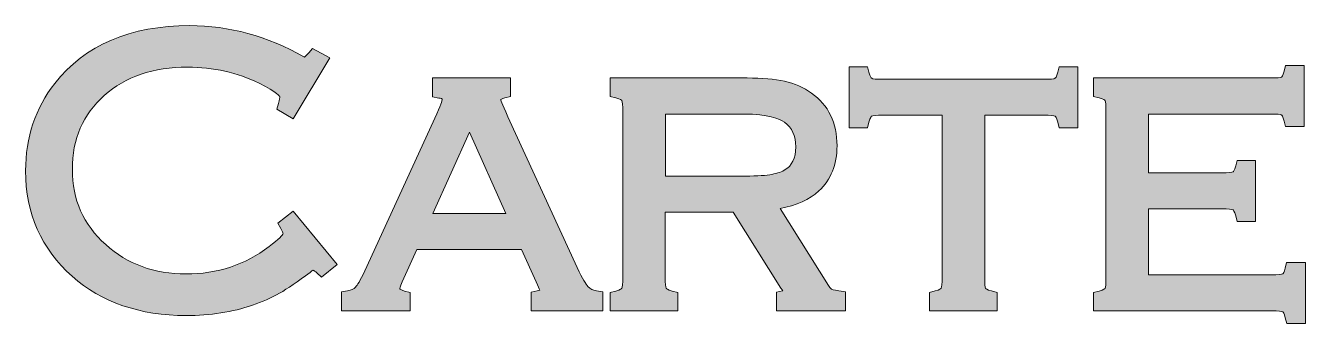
# Model space of a CAD drawing. Header units: inches. Extents: x 1117 to 1992, y -2324 to -585.
# Drawn here: x 1310.96 to 1354.02, y -1013.4 to -1003.39 of the extents above; entities that cross this region are included whole.
import ezdxf

# ---------------------------------------------------------------- set-up
doc = ezdxf.new("R2010")
doc.units = ezdxf.units.IN
doc.header["$MEASUREMENT"] = 0
doc.layers.add('Layer 1', color=7, linetype='Continuous')

# ---------------------------------------------------------------- blocks, each defined once
blk = doc.blocks.new('block 189')
at = {"layer": 'Layer 1', "true_color": 0x010101}
h = blk.add_hatch(color=18, dxfattribs=at)
h.dxf.hatch_style = 2
edge = h.paths.add_edge_path()
edge.add_spline(control_points=[(1319.447, -1010.029), (1319.447, -1010.029), (1319.545, -1010.213), (1319.545, -1010.213), (1319.594, -1010.305), (1319.614, -1010.358), (1319.622, -1010.383), (1319.596, -1010.427), (1319.497, -1010.554), (1319.15, -1010.819), (1318.349, -1011.43), (1317.408, -1011.739), (1316.357, -1011.739), (1315.287, -1011.739), (1314.377, -1011.407), (1313.651, -1010.75), (1312.897, -1010.074), (1312.53, -1009.248), (1312.53, -1008.224), (1312.53, -1007.195), (1312.881, -1006.381), (1313.604, -1005.736), (1314.313, -1005.106), (1315.256, -1004.786), (1316.409, -1004.786), (1317.273, -1004.786), (1318.081, -1004.967), (1318.813, -1005.324), (1319.451, -1005.632), (1319.506, -1005.783), (1319.509, -1005.773), (1319.509, -1005.8), (1319.503, -1005.868), (1319.461, -1006.009), (1319.461, -1006.009), (1319.405, -1006.196), (1319.405, -1006.196), (1319.405, -1006.196), (1319.964, -1006.527), (1319.964, -1006.527), (1319.964, -1006.527), (1321.192, -1004.476), (1321.192, -1004.476), (1321.192, -1004.476), (1320.615, -1004.155), (1320.615, -1004.155), (1320.615, -1004.155), (1320.482, -1004.304), (1320.482, -1004.304), (1320.416, -1004.378), (1320.371, -1004.422), (1320.341, -1004.448), (1320.335, -1004.444), (1320.328, -1004.44), (1320.321, -1004.437), (1319.093, -1003.742), (1317.802, -1003.39), (1316.487, -1003.39), (1314.483, -1003.39), (1312.953, -1004.043), (1311.939, -1005.33), (1311.286, -1006.157), (1310.956, -1007.146), (1310.956, -1008.273), (1310.956, -1009.702), (1311.484, -1010.894), (1312.525, -1011.816), (1313.51, -1012.692), (1314.801, -1013.135), (1316.362, -1013.135), (1317.167, -1013.135), (1317.916, -1013.018), (1318.588, -1012.788), (1318.916, -1012.679), (1319.224, -1012.543), (1319.501, -1012.384), (1319.772, -1012.23), (1320.116, -1011.995), (1320.528, -1011.686), (1320.579, -1011.646), (1320.614, -1011.623), (1320.635, -1011.611), (1320.658, -1011.622), (1320.698, -1011.648), (1320.757, -1011.702), (1320.757, -1011.702), (1320.915, -1011.842), (1320.915, -1011.842), (1320.915, -1011.842), (1321.441, -1011.42), (1321.441, -1011.42), (1321.441, -1011.42), (1319.96, -1009.622), (1319.96, -1009.622), (1319.96, -1009.622), (1319.447, -1010.029), (1319.447, -1010.029)], knot_values=[0, 0, 0, 0, 1, 1, 1, 2, 2, 2, 3, 3, 3, 4, 4, 4, 5, 5, 5, 6, 6, 6, 7, 7, 7, 8, 8, 8, 9, 9, 9, 10, 10, 10, 11, 11, 11, 12, 12, 12, 13, 13, 13, 14, 14, 14, 15, 15, 15, 16, 16, 16, 17, 17, 17, 18, 18, 18, 19, 19, 19, 20, 20, 20, 21, 21, 21, 22, 22, 22, 23, 23, 23, 24, 24, 24, 25, 25, 25, 26, 26, 26, 27, 27, 27, 28, 28, 28, 29, 29, 29, 30, 30, 30, 31, 31, 31, 32, 32, 32, 32], degree=3, periodic=1)
h = blk.add_hatch(color=18, dxfattribs=at)
h.dxf.hatch_style = 2
edge = h.paths.add_edge_path()
edge.add_spline(control_points=[(1345.686, -1004.957), (1345.644, -1005.12), (1345.601, -1005.155), (1345.6, -1005.156), (1345.599, -1005.156), (1345.549, -1005.19), (1345.366, -1005.19), (1345.366, -1005.19), (1339.653, -1005.19), (1339.653, -1005.19), (1339.469, -1005.19), (1339.419, -1005.156), (1339.418, -1005.155), (1339.418, -1005.155), (1339.375, -1005.12), (1339.332, -1004.957), (1339.332, -1004.957), (1339.283, -1004.771), (1339.283, -1004.771), (1339.283, -1004.771), (1338.664, -1004.771), (1338.664, -1004.771), (1338.664, -1004.771), (1338.664, -1006.822), (1338.664, -1006.822), (1338.664, -1006.822), (1339.284, -1006.822), (1339.284, -1006.822), (1339.284, -1006.822), (1339.332, -1006.634), (1339.332, -1006.634), (1339.374, -1006.472), (1339.417, -1006.436), (1339.417, -1006.436), (1339.417, -1006.436), (1339.468, -1006.402), (1339.653, -1006.402), (1339.653, -1006.402), (1341.792, -1006.402), (1341.792, -1006.402), (1341.792, -1006.402), (1341.792, -1011.989), (1341.792, -1011.989), (1341.792, -1012.173), (1341.756, -1012.223), (1341.756, -1012.223), (1341.755, -1012.223), (1341.721, -1012.268), (1341.559, -1012.31), (1341.559, -1012.31), (1341.373, -1012.36), (1341.373, -1012.36), (1341.373, -1012.36), (1341.373, -1012.979), (1341.373, -1012.979), (1341.373, -1012.979), (1343.646, -1012.979), (1343.646, -1012.979), (1343.646, -1012.979), (1343.646, -1012.359), (1343.646, -1012.359), (1343.646, -1012.359), (1343.458, -1012.31), (1343.458, -1012.31), (1343.298, -1012.269), (1343.262, -1012.227), (1343.262, -1012.227), (1343.262, -1012.227), (1343.226, -1012.175), (1343.226, -1011.989), (1343.226, -1011.989), (1343.226, -1006.402), (1343.226, -1006.402), (1343.226, -1006.402), (1345.365, -1006.402), (1345.365, -1006.402), (1345.549, -1006.402), (1345.6, -1006.438), (1345.6, -1006.438), (1345.601, -1006.438), (1345.644, -1006.473), (1345.685, -1006.635), (1345.685, -1006.635), (1345.735, -1006.822), (1345.735, -1006.822), (1345.735, -1006.822), (1346.355, -1006.822), (1346.355, -1006.822), (1346.355, -1006.822), (1346.355, -1004.771), (1346.355, -1004.771), (1346.355, -1004.771), (1345.735, -1004.771), (1345.735, -1004.771), (1345.735, -1004.771), (1345.686, -1004.957), (1345.686, -1004.957)], knot_values=[0, 0, 0, 0, 1, 1, 1, 2, 2, 2, 3, 3, 3, 4, 4, 4, 5, 5, 5, 6, 6, 6, 7, 7, 7, 8, 8, 8, 9, 9, 9, 10, 10, 10, 11, 11, 11, 12, 12, 12, 13, 13, 13, 14, 14, 14, 15, 15, 15, 16, 16, 16, 17, 17, 17, 18, 18, 18, 19, 19, 19, 20, 20, 20, 21, 21, 21, 22, 22, 22, 23, 23, 23, 24, 24, 24, 25, 25, 25, 26, 26, 26, 27, 27, 27, 28, 28, 28, 29, 29, 29, 30, 30, 30, 31, 31, 31, 32, 32, 32, 32], degree=3, periodic=1)
h = blk.add_hatch(color=18, dxfattribs=at)
h.dxf.hatch_style = 2
edge = h.paths.add_edge_path()
edge.add_spline(control_points=[(1353.341, -1011.54), (1353.304, -1011.696), (1353.263, -1011.73), (1353.263, -1011.731), (1353.263, -1011.731), (1353.212, -1011.767), (1353.021, -1011.767), (1353.021, -1011.767), (1348.742, -1011.767), (1348.742, -1011.767), (1348.742, -1011.767), (1348.742, -1009.551), (1348.742, -1009.551), (1348.742, -1009.551), (1351.352, -1009.551), (1351.352, -1009.551), (1351.536, -1009.551), (1351.587, -1009.586), (1351.587, -1009.587), (1351.588, -1009.587), (1351.631, -1009.621), (1351.673, -1009.783), (1351.673, -1009.783), (1351.722, -1009.97), (1351.722, -1009.97), (1351.722, -1009.97), (1352.342, -1009.97), (1352.342, -1009.97), (1352.342, -1009.97), (1352.342, -1007.919), (1352.342, -1007.919), (1352.342, -1007.919), (1351.722, -1007.919), (1351.722, -1007.919), (1351.722, -1007.919), (1351.673, -1008.105), (1351.673, -1008.105), (1351.63, -1008.269), (1351.587, -1008.303), (1351.586, -1008.304), (1351.586, -1008.304), (1351.535, -1008.337), (1351.352, -1008.337), (1351.352, -1008.337), (1348.742, -1008.337), (1348.742, -1008.337), (1348.742, -1008.337), (1348.742, -1006.364), (1348.742, -1006.364), (1348.742, -1006.364), (1352.982, -1006.364), (1352.982, -1006.364), (1353.167, -1006.364), (1353.218, -1006.397), (1353.218, -1006.397), (1353.218, -1006.397), (1353.261, -1006.434), (1353.303, -1006.596), (1353.303, -1006.596), (1353.352, -1006.782), (1353.352, -1006.782), (1353.352, -1006.782), (1353.972, -1006.782), (1353.972, -1006.782), (1353.972, -1006.782), (1353.972, -1004.732), (1353.972, -1004.732), (1353.972, -1004.732), (1353.352, -1004.732), (1353.352, -1004.732), (1353.352, -1004.732), (1353.303, -1004.918), (1353.303, -1004.918), (1353.26, -1005.081), (1353.217, -1005.116), (1353.217, -1005.117), (1353.216, -1005.117), (1353.166, -1005.15), (1352.982, -1005.15), (1352.982, -1005.15), (1346.889, -1005.15), (1346.889, -1005.15), (1346.889, -1005.15), (1346.889, -1005.77), (1346.889, -1005.77), (1346.889, -1005.77), (1347.075, -1005.819), (1347.075, -1005.819), (1347.238, -1005.862), (1347.273, -1005.906), (1347.273, -1005.906), (1347.274, -1005.906), (1347.308, -1005.956), (1347.308, -1006.14), (1347.308, -1006.14), (1347.308, -1011.99), (1347.308, -1011.99), (1347.308, -1012.176), (1347.273, -1012.228), (1347.273, -1012.228), (1347.272, -1012.228), (1347.237, -1012.27), (1347.077, -1012.311), (1347.077, -1012.311), (1346.889, -1012.36), (1346.889, -1012.36), (1346.889, -1012.36), (1346.889, -1012.98), (1346.889, -1012.98), (1346.889, -1012.98), (1353.028, -1012.98), (1353.028, -1012.98), (1353.212, -1012.98), (1353.262, -1013.013), (1353.262, -1013.013), (1353.262, -1013.014), (1353.303, -1013.049), (1353.341, -1013.207), (1353.341, -1013.207), (1353.387, -1013.399), (1353.387, -1013.399), (1353.387, -1013.399), (1354.017, -1013.399), (1354.017, -1013.399), (1354.017, -1013.399), (1354.017, -1011.348), (1354.017, -1011.348), (1354.017, -1011.348), (1353.386, -1011.348), (1353.386, -1011.348), (1353.386, -1011.348), (1353.341, -1011.54), (1353.341, -1011.54)], knot_values=[0, 0, 0, 0, 1, 1, 1, 2, 2, 2, 3, 3, 3, 4, 4, 4, 5, 5, 5, 6, 6, 6, 7, 7, 7, 8, 8, 8, 9, 9, 9, 10, 10, 10, 11, 11, 11, 12, 12, 12, 13, 13, 13, 14, 14, 14, 15, 15, 15, 16, 16, 16, 17, 17, 17, 18, 18, 18, 19, 19, 19, 20, 20, 20, 21, 21, 21, 22, 22, 22, 23, 23, 23, 24, 24, 24, 25, 25, 25, 26, 26, 26, 27, 27, 27, 28, 28, 28, 29, 29, 29, 30, 30, 30, 31, 31, 31, 32, 32, 32, 33, 33, 33, 34, 34, 34, 35, 35, 35, 36, 36, 36, 37, 37, 37, 38, 38, 38, 39, 39, 39, 40, 40, 40, 41, 41, 41, 42, 42, 42, 43, 43, 43, 44, 44, 44, 44], degree=3, periodic=1)
h = blk.add_hatch(color=18, dxfattribs=at)
h.dxf.hatch_style = 2
edge = h.paths.add_edge_path()
edge.add_spline(control_points=[(1329.879, -1012.157), (1329.813, -1012.083), (1329.696, -1011.913), (1329.514, -1011.526), (1329.514, -1011.526), (1327.185, -1006.455), (1327.185, -1006.455), (1326.968, -1005.979), (1326.942, -1005.863), (1326.939, -1005.874), (1326.939, -1005.874), (1326.966, -1005.845), (1327.077, -1005.821), (1327.077, -1005.821), (1327.274, -1005.777), (1327.274, -1005.777), (1327.274, -1005.777), (1327.274, -1005.149), (1327.274, -1005.149), (1327.274, -1005.149), (1324.647, -1005.149), (1324.647, -1005.149), (1324.647, -1005.149), (1324.647, -1005.789), (1324.647, -1005.789), (1324.647, -1005.789), (1324.857, -1005.823), (1324.857, -1005.823), (1324.938, -1005.836), (1324.973, -1005.856), (1324.974, -1005.858), (1324.974, -1005.868), (1324.969, -1005.977), (1324.795, -1006.355), (1324.795, -1006.355), (1322.366, -1011.631), (1322.366, -1011.631), (1322.211, -1011.974), (1322.114, -1012.117), (1322.059, -1012.177), (1321.999, -1012.243), (1321.911, -1012.285), (1321.791, -1012.305), (1321.791, -1012.305), (1321.584, -1012.342), (1321.584, -1012.342), (1321.584, -1012.342), (1321.584, -1012.979), (1321.584, -1012.979), (1321.584, -1012.979), (1323.891, -1012.979), (1323.891, -1012.979), (1323.891, -1012.979), (1323.891, -1012.361), (1323.891, -1012.361), (1323.891, -1012.361), (1323.705, -1012.311), (1323.705, -1012.311), (1323.576, -1012.276), (1323.549, -1012.238), (1323.55, -1012.238), (1323.55, -1012.236), (1323.552, -1012.177), (1323.632, -1012), (1323.632, -1012), (1324.118, -1010.918), (1324.118, -1010.918), (1324.118, -1010.918), (1327.642, -1010.918), (1327.642, -1010.918), (1327.642, -1010.918), (1328.138, -1011.999), (1328.138, -1011.999), (1328.204, -1012.146), (1328.238, -1012.234), (1328.256, -1012.282), (1328.235, -1012.29), (1328.205, -1012.299), (1328.165, -1012.307), (1328.165, -1012.307), (1327.968, -1012.35), (1327.968, -1012.35), (1327.968, -1012.35), (1327.968, -1012.979), (1327.968, -1012.979), (1327.968, -1012.979), (1330.375, -1012.979), (1330.375, -1012.979), (1330.375, -1012.979), (1330.375, -1012.336), (1330.375, -1012.336), (1330.375, -1012.336), (1330.162, -1012.305), (1330.162, -1012.305), (1330.046, -1012.288), (1329.953, -1012.239), (1329.879, -1012.157)], knot_values=[0, 0, 0, 0, 1, 1, 1, 2, 2, 2, 3, 3, 3, 4, 4, 4, 5, 5, 5, 6, 6, 6, 7, 7, 7, 8, 8, 8, 9, 9, 9, 10, 10, 10, 11, 11, 11, 12, 12, 12, 13, 13, 13, 14, 14, 14, 15, 15, 15, 16, 16, 16, 17, 17, 17, 18, 18, 18, 19, 19, 19, 20, 20, 20, 21, 21, 21, 22, 22, 22, 23, 23, 23, 24, 24, 24, 25, 25, 25, 26, 26, 26, 27, 27, 27, 28, 28, 28, 29, 29, 29, 30, 30, 30, 31, 31, 31, 32, 32, 32, 32], degree=3, periodic=1)
h.paths.add_polyline_path([(1325.894, -1006.972), (1327.11, -1009.704), (1324.663, -1009.704)])
h = blk.add_hatch(color=18, dxfattribs=at)
h.dxf.hatch_style = 2
edge = h.paths.add_edge_path()
edge.add_spline(control_points=[(1338.077, -1012.25), (1338.069, -1012.246), (1338.032, -1012.222), (1337.973, -1012.131), (1337.973, -1012.131), (1336.34, -1009.54), (1336.34, -1009.54), (1336.89, -1009.438), (1337.33, -1009.239), (1337.65, -1008.944), (1338.054, -1008.571), (1338.259, -1008.062), (1338.259, -1007.429), (1338.259, -1006.657), (1337.969, -1006.06), (1337.396, -1005.656), (1337.139, -1005.471), (1336.834, -1005.338), (1336.491, -1005.261), (1336.161, -1005.188), (1335.738, -1005.15), (1335.229, -1005.15), (1335.229, -1005.15), (1330.627, -1005.15), (1330.627, -1005.15), (1330.627, -1005.15), (1330.627, -1005.77), (1330.627, -1005.77), (1330.627, -1005.77), (1330.814, -1005.819), (1330.814, -1005.819), (1330.977, -1005.862), (1331.012, -1005.906), (1331.012, -1005.906), (1331.012, -1005.906), (1331.046, -1005.956), (1331.046, -1006.14), (1331.046, -1006.14), (1331.046, -1011.99), (1331.046, -1011.99), (1331.046, -1012.176), (1331.011, -1012.228), (1331.011, -1012.228), (1331.011, -1012.228), (1330.976, -1012.27), (1330.815, -1012.311), (1330.815, -1012.311), (1330.627, -1012.36), (1330.627, -1012.36), (1330.627, -1012.36), (1330.627, -1012.98), (1330.627, -1012.98), (1330.627, -1012.98), (1332.901, -1012.98), (1332.901, -1012.98), (1332.901, -1012.98), (1332.901, -1012.361), (1332.901, -1012.361), (1332.901, -1012.361), (1332.714, -1012.311), (1332.714, -1012.311), (1332.552, -1012.269), (1332.518, -1012.225), (1332.518, -1012.224), (1332.516, -1012.224), (1332.481, -1012.174), (1332.481, -1011.99), (1332.481, -1011.99), (1332.481, -1009.662), (1332.481, -1009.662), (1332.481, -1009.662), (1334.758, -1009.662), (1334.758, -1009.662), (1334.758, -1009.662), (1336.371, -1012.21), (1336.371, -1012.21), (1336.395, -1012.249), (1336.415, -1012.281), (1336.431, -1012.307), (1336.429, -1012.307), (1336.428, -1012.308), (1336.426, -1012.308), (1336.426, -1012.308), (1336.227, -1012.349), (1336.227, -1012.349), (1336.227, -1012.349), (1336.227, -1012.98), (1336.227, -1012.98), (1336.227, -1012.98), (1338.541, -1012.98), (1338.541, -1012.98), (1338.541, -1012.98), (1338.541, -1012.333), (1338.541, -1012.333), (1338.541, -1012.333), (1338.323, -1012.305), (1338.323, -1012.305), (1338.135, -1012.28), (1338.082, -1012.253), (1338.077, -1012.25)], knot_values=[0, 0, 0, 0, 1, 1, 1, 2, 2, 2, 3, 3, 3, 4, 4, 4, 5, 5, 5, 6, 6, 6, 7, 7, 7, 8, 8, 8, 9, 9, 9, 10, 10, 10, 11, 11, 11, 12, 12, 12, 13, 13, 13, 14, 14, 14, 15, 15, 15, 16, 16, 16, 17, 17, 17, 18, 18, 18, 19, 19, 19, 20, 20, 20, 21, 21, 21, 22, 22, 22, 23, 23, 23, 24, 24, 24, 25, 25, 25, 26, 26, 26, 27, 27, 27, 28, 28, 28, 29, 29, 29, 30, 30, 30, 31, 31, 31, 32, 32, 32, 33, 33, 33, 33], degree=3, periodic=1)
edge = h.paths.add_edge_path()
edge.add_spline(control_points=[(1332.482, -1006.364), (1332.482, -1006.364), (1335.124, -1006.364), (1335.124, -1006.364), (1335.939, -1006.364), (1336.316, -1006.513), (1336.49, -1006.638), (1336.746, -1006.821), (1336.87, -1007.092), (1336.87, -1007.468), (1336.87, -1007.854), (1336.746, -1008.103), (1336.481, -1008.251), (1336.352, -1008.323), (1336.188, -1008.374), (1335.994, -1008.402), (1335.782, -1008.433), (1335.454, -1008.449), (1335.019, -1008.449), (1335.019, -1008.449), (1332.482, -1008.449), (1332.482, -1008.449), (1332.482, -1008.449), (1332.482, -1006.364), (1332.482, -1006.364), (1332.482, -1006.364), (1332.482, -1006.364), (1332.482, -1006.364)], knot_values=[0, 0, 0, 0, 1, 1, 1, 2, 2, 2, 3, 3, 3, 4, 4, 4, 5, 5, 5, 6, 6, 6, 7, 7, 7, 8, 8, 8, 9, 9, 9, 9], degree=3, periodic=1)
at = {"layer": 'Layer 1', "lineweight": 0}
blk.add_lwpolyline([(1325.894, -1006.972), (1327.11, -1009.704), (1324.663, -1009.704), (1325.894, -1006.972)], dxfattribs=at)
for points, knots in [([(1319.447, -1010.029), (1319.447, -1010.029), (1319.545, -1010.213), (1319.545, -1010.213), (1319.594, -1010.305), (1319.614, -1010.358), (1319.622, -1010.383), (1319.596, -1010.427), (1319.497, -1010.554), (1319.15, -1010.819), (1318.349, -1011.43), (1317.408, -1011.739), (1316.357, -1011.739), (1315.287, -1011.739), (1314.377, -1011.407), (1313.651, -1010.75), (1312.897, -1010.074), (1312.53, -1009.248), (1312.53, -1008.224), (1312.53, -1007.195), (1312.881, -1006.381), (1313.604, -1005.736), (1314.313, -1005.106), (1315.256, -1004.786), (1316.409, -1004.786), (1317.273, -1004.786), (1318.081, -1004.967), (1318.813, -1005.324), (1319.451, -1005.632), (1319.506, -1005.783), (1319.509, -1005.773), (1319.509, -1005.8), (1319.503, -1005.868), (1319.461, -1006.009), (1319.461, -1006.009), (1319.405, -1006.196), (1319.405, -1006.196), (1319.405, -1006.196), (1319.964, -1006.527), (1319.964, -1006.527), (1319.964, -1006.527), (1321.192, -1004.476), (1321.192, -1004.476), (1321.192, -1004.476), (1320.615, -1004.155), (1320.615, -1004.155), (1320.615, -1004.155), (1320.482, -1004.304), (1320.482, -1004.304), (1320.416, -1004.378), (1320.371, -1004.422), (1320.341, -1004.448), (1320.335, -1004.444), (1320.328, -1004.44), (1320.321, -1004.437), (1319.093, -1003.742), (1317.802, -1003.39), (1316.487, -1003.39), (1314.483, -1003.39), (1312.953, -1004.043), (1311.939, -1005.33), (1311.286, -1006.157), (1310.956, -1007.146), (1310.956, -1008.273), (1310.956, -1009.702), (1311.484, -1010.894), (1312.525, -1011.816), (1313.51, -1012.692), (1314.801, -1013.135), (1316.362, -1013.135), (1317.167, -1013.135), (1317.916, -1013.018), (1318.588, -1012.788), (1318.916, -1012.679), (1319.224, -1012.543), (1319.501, -1012.384), (1319.772, -1012.23), (1320.116, -1011.995), (1320.528, -1011.686), (1320.579, -1011.646), (1320.614, -1011.623), (1320.635, -1011.611), (1320.658, -1011.622), (1320.698, -1011.648), (1320.757, -1011.702), (1320.757, -1011.702), (1320.915, -1011.842), (1320.915, -1011.842), (1320.915, -1011.842), (1321.441, -1011.42), (1321.441, -1011.42), (1321.441, -1011.42), (1319.96, -1009.622), (1319.96, -1009.622), (1319.96, -1009.622), (1319.447, -1010.029), (1319.447, -1010.029)], [0, 0, 0, 0, 1, 1, 1, 2, 2, 2, 3, 3, 3, 4, 4, 4, 5, 5, 5, 6, 6, 6, 7, 7, 7, 8, 8, 8, 9, 9, 9, 10, 10, 10, 11, 11, 11, 12, 12, 12, 13, 13, 13, 14, 14, 14, 15, 15, 15, 16, 16, 16, 17, 17, 17, 18, 18, 18, 19, 19, 19, 20, 20, 20, 21, 21, 21, 22, 22, 22, 23, 23, 23, 24, 24, 24, 25, 25, 25, 26, 26, 26, 27, 27, 27, 28, 28, 28, 29, 29, 29, 30, 30, 30, 31, 31, 31, 32, 32, 32, 32]), ([(1345.686, -1004.957), (1345.644, -1005.12), (1345.601, -1005.155), (1345.6, -1005.156), (1345.599, -1005.156), (1345.549, -1005.19), (1345.366, -1005.19), (1345.366, -1005.19), (1339.653, -1005.19), (1339.653, -1005.19), (1339.469, -1005.19), (1339.419, -1005.156), (1339.418, -1005.155), (1339.418, -1005.155), (1339.375, -1005.12), (1339.332, -1004.957), (1339.332, -1004.957), (1339.283, -1004.771), (1339.283, -1004.771), (1339.283, -1004.771), (1338.664, -1004.771), (1338.664, -1004.771), (1338.664, -1004.771), (1338.664, -1006.822), (1338.664, -1006.822), (1338.664, -1006.822), (1339.284, -1006.822), (1339.284, -1006.822), (1339.284, -1006.822), (1339.332, -1006.634), (1339.332, -1006.634), (1339.374, -1006.472), (1339.417, -1006.436), (1339.417, -1006.436), (1339.417, -1006.436), (1339.468, -1006.402), (1339.653, -1006.402), (1339.653, -1006.402), (1341.792, -1006.402), (1341.792, -1006.402), (1341.792, -1006.402), (1341.792, -1011.989), (1341.792, -1011.989), (1341.792, -1012.173), (1341.756, -1012.223), (1341.756, -1012.223), (1341.755, -1012.223), (1341.721, -1012.268), (1341.559, -1012.31), (1341.559, -1012.31), (1341.373, -1012.36), (1341.373, -1012.36), (1341.373, -1012.36), (1341.373, -1012.979), (1341.373, -1012.979), (1341.373, -1012.979), (1343.646, -1012.979), (1343.646, -1012.979), (1343.646, -1012.979), (1343.646, -1012.359), (1343.646, -1012.359), (1343.646, -1012.359), (1343.458, -1012.31), (1343.458, -1012.31), (1343.298, -1012.269), (1343.262, -1012.227), (1343.262, -1012.227), (1343.262, -1012.227), (1343.226, -1012.175), (1343.226, -1011.989), (1343.226, -1011.989), (1343.226, -1006.402), (1343.226, -1006.402), (1343.226, -1006.402), (1345.365, -1006.402), (1345.365, -1006.402), (1345.549, -1006.402), (1345.6, -1006.438), (1345.6, -1006.438), (1345.601, -1006.438), (1345.644, -1006.473), (1345.685, -1006.635), (1345.685, -1006.635), (1345.735, -1006.822), (1345.735, -1006.822), (1345.735, -1006.822), (1346.355, -1006.822), (1346.355, -1006.822), (1346.355, -1006.822), (1346.355, -1004.771), (1346.355, -1004.771), (1346.355, -1004.771), (1345.735, -1004.771), (1345.735, -1004.771), (1345.735, -1004.771), (1345.686, -1004.957), (1345.686, -1004.957)], [0, 0, 0, 0, 1, 1, 1, 2, 2, 2, 3, 3, 3, 4, 4, 4, 5, 5, 5, 6, 6, 6, 7, 7, 7, 8, 8, 8, 9, 9, 9, 10, 10, 10, 11, 11, 11, 12, 12, 12, 13, 13, 13, 14, 14, 14, 15, 15, 15, 16, 16, 16, 17, 17, 17, 18, 18, 18, 19, 19, 19, 20, 20, 20, 21, 21, 21, 22, 22, 22, 23, 23, 23, 24, 24, 24, 25, 25, 25, 26, 26, 26, 27, 27, 27, 28, 28, 28, 29, 29, 29, 30, 30, 30, 31, 31, 31, 32, 32, 32, 32]), ([(1353.341, -1011.54), (1353.304, -1011.696), (1353.263, -1011.73), (1353.263, -1011.731), (1353.263, -1011.731), (1353.212, -1011.767), (1353.021, -1011.767), (1353.021, -1011.767), (1348.742, -1011.767), (1348.742, -1011.767), (1348.742, -1011.767), (1348.742, -1009.551), (1348.742, -1009.551), (1348.742, -1009.551), (1351.352, -1009.551), (1351.352, -1009.551), (1351.536, -1009.551), (1351.587, -1009.586), (1351.587, -1009.587), (1351.588, -1009.587), (1351.631, -1009.621), (1351.673, -1009.783), (1351.673, -1009.783), (1351.722, -1009.97), (1351.722, -1009.97), (1351.722, -1009.97), (1352.342, -1009.97), (1352.342, -1009.97), (1352.342, -1009.97), (1352.342, -1007.919), (1352.342, -1007.919), (1352.342, -1007.919), (1351.722, -1007.919), (1351.722, -1007.919), (1351.722, -1007.919), (1351.673, -1008.105), (1351.673, -1008.105), (1351.63, -1008.269), (1351.587, -1008.303), (1351.586, -1008.304), (1351.586, -1008.304), (1351.535, -1008.337), (1351.352, -1008.337), (1351.352, -1008.337), (1348.742, -1008.337), (1348.742, -1008.337), (1348.742, -1008.337), (1348.742, -1006.364), (1348.742, -1006.364), (1348.742, -1006.364), (1352.982, -1006.364), (1352.982, -1006.364), (1353.167, -1006.364), (1353.218, -1006.397), (1353.218, -1006.397), (1353.218, -1006.397), (1353.261, -1006.434), (1353.303, -1006.596), (1353.303, -1006.596), (1353.352, -1006.782), (1353.352, -1006.782), (1353.352, -1006.782), (1353.972, -1006.782), (1353.972, -1006.782), (1353.972, -1006.782), (1353.972, -1004.732), (1353.972, -1004.732), (1353.972, -1004.732), (1353.352, -1004.732), (1353.352, -1004.732), (1353.352, -1004.732), (1353.303, -1004.918), (1353.303, -1004.918), (1353.26, -1005.081), (1353.217, -1005.116), (1353.217, -1005.117), (1353.216, -1005.117), (1353.166, -1005.15), (1352.982, -1005.15), (1352.982, -1005.15), (1346.889, -1005.15), (1346.889, -1005.15), (1346.889, -1005.15), (1346.889, -1005.77), (1346.889, -1005.77), (1346.889, -1005.77), (1347.075, -1005.819), (1347.075, -1005.819), (1347.238, -1005.862), (1347.273, -1005.906), (1347.273, -1005.906), (1347.274, -1005.906), (1347.308, -1005.956), (1347.308, -1006.14), (1347.308, -1006.14), (1347.308, -1011.99), (1347.308, -1011.99), (1347.308, -1012.176), (1347.273, -1012.228), (1347.273, -1012.228), (1347.272, -1012.228), (1347.237, -1012.27), (1347.077, -1012.311), (1347.077, -1012.311), (1346.889, -1012.36), (1346.889, -1012.36), (1346.889, -1012.36), (1346.889, -1012.98), (1346.889, -1012.98), (1346.889, -1012.98), (1353.028, -1012.98), (1353.028, -1012.98), (1353.212, -1012.98), (1353.262, -1013.013), (1353.262, -1013.013), (1353.262, -1013.014), (1353.303, -1013.049), (1353.341, -1013.207), (1353.341, -1013.207), (1353.387, -1013.399), (1353.387, -1013.399), (1353.387, -1013.399), (1354.017, -1013.399), (1354.017, -1013.399), (1354.017, -1013.399), (1354.017, -1011.348), (1354.017, -1011.348), (1354.017, -1011.348), (1353.386, -1011.348), (1353.386, -1011.348), (1353.386, -1011.348), (1353.341, -1011.54), (1353.341, -1011.54)], [0, 0, 0, 0, 1, 1, 1, 2, 2, 2, 3, 3, 3, 4, 4, 4, 5, 5, 5, 6, 6, 6, 7, 7, 7, 8, 8, 8, 9, 9, 9, 10, 10, 10, 11, 11, 11, 12, 12, 12, 13, 13, 13, 14, 14, 14, 15, 15, 15, 16, 16, 16, 17, 17, 17, 18, 18, 18, 19, 19, 19, 20, 20, 20, 21, 21, 21, 22, 22, 22, 23, 23, 23, 24, 24, 24, 25, 25, 25, 26, 26, 26, 27, 27, 27, 28, 28, 28, 29, 29, 29, 30, 30, 30, 31, 31, 31, 32, 32, 32, 33, 33, 33, 34, 34, 34, 35, 35, 35, 36, 36, 36, 37, 37, 37, 38, 38, 38, 39, 39, 39, 40, 40, 40, 41, 41, 41, 42, 42, 42, 43, 43, 43, 44, 44, 44, 44]), ([(1329.879, -1012.157), (1329.813, -1012.083), (1329.696, -1011.913), (1329.514, -1011.526), (1329.514, -1011.526), (1327.185, -1006.455), (1327.185, -1006.455), (1326.968, -1005.979), (1326.942, -1005.863), (1326.939, -1005.874), (1326.939, -1005.874), (1326.966, -1005.845), (1327.077, -1005.821), (1327.077, -1005.821), (1327.274, -1005.777), (1327.274, -1005.777), (1327.274, -1005.777), (1327.274, -1005.149), (1327.274, -1005.149), (1327.274, -1005.149), (1324.647, -1005.149), (1324.647, -1005.149), (1324.647, -1005.149), (1324.647, -1005.789), (1324.647, -1005.789), (1324.647, -1005.789), (1324.857, -1005.823), (1324.857, -1005.823), (1324.938, -1005.836), (1324.973, -1005.856), (1324.974, -1005.858), (1324.974, -1005.868), (1324.969, -1005.977), (1324.795, -1006.355), (1324.795, -1006.355), (1322.366, -1011.631), (1322.366, -1011.631), (1322.211, -1011.974), (1322.114, -1012.117), (1322.059, -1012.177), (1321.999, -1012.243), (1321.911, -1012.285), (1321.791, -1012.305), (1321.791, -1012.305), (1321.584, -1012.342), (1321.584, -1012.342), (1321.584, -1012.342), (1321.584, -1012.979), (1321.584, -1012.979), (1321.584, -1012.979), (1323.891, -1012.979), (1323.891, -1012.979), (1323.891, -1012.979), (1323.891, -1012.361), (1323.891, -1012.361), (1323.891, -1012.361), (1323.705, -1012.311), (1323.705, -1012.311), (1323.576, -1012.276), (1323.549, -1012.238), (1323.55, -1012.238), (1323.55, -1012.236), (1323.552, -1012.177), (1323.632, -1012), (1323.632, -1012), (1324.118, -1010.918), (1324.118, -1010.918), (1324.118, -1010.918), (1327.642, -1010.918), (1327.642, -1010.918), (1327.642, -1010.918), (1328.138, -1011.999), (1328.138, -1011.999), (1328.204, -1012.146), (1328.238, -1012.234), (1328.256, -1012.282), (1328.235, -1012.29), (1328.205, -1012.299), (1328.165, -1012.307), (1328.165, -1012.307), (1327.968, -1012.35), (1327.968, -1012.35), (1327.968, -1012.35), (1327.968, -1012.979), (1327.968, -1012.979), (1327.968, -1012.979), (1330.375, -1012.979), (1330.375, -1012.979), (1330.375, -1012.979), (1330.375, -1012.336), (1330.375, -1012.336), (1330.375, -1012.336), (1330.162, -1012.305), (1330.162, -1012.305), (1330.046, -1012.288), (1329.953, -1012.239), (1329.879, -1012.157)], [0, 0, 0, 0, 1, 1, 1, 2, 2, 2, 3, 3, 3, 4, 4, 4, 5, 5, 5, 6, 6, 6, 7, 7, 7, 8, 8, 8, 9, 9, 9, 10, 10, 10, 11, 11, 11, 12, 12, 12, 13, 13, 13, 14, 14, 14, 15, 15, 15, 16, 16, 16, 17, 17, 17, 18, 18, 18, 19, 19, 19, 20, 20, 20, 21, 21, 21, 22, 22, 22, 23, 23, 23, 24, 24, 24, 25, 25, 25, 26, 26, 26, 27, 27, 27, 28, 28, 28, 29, 29, 29, 30, 30, 30, 31, 31, 31, 32, 32, 32, 32]), ([(1338.077, -1012.25), (1338.069, -1012.246), (1338.032, -1012.222), (1337.973, -1012.131), (1337.973, -1012.131), (1336.34, -1009.54), (1336.34, -1009.54), (1336.89, -1009.438), (1337.33, -1009.239), (1337.65, -1008.944), (1338.054, -1008.571), (1338.259, -1008.062), (1338.259, -1007.429), (1338.259, -1006.657), (1337.969, -1006.06), (1337.396, -1005.656), (1337.139, -1005.471), (1336.834, -1005.338), (1336.491, -1005.261), (1336.161, -1005.188), (1335.738, -1005.15), (1335.229, -1005.15), (1335.229, -1005.15), (1330.627, -1005.15), (1330.627, -1005.15), (1330.627, -1005.15), (1330.627, -1005.77), (1330.627, -1005.77), (1330.627, -1005.77), (1330.814, -1005.819), (1330.814, -1005.819), (1330.977, -1005.862), (1331.012, -1005.906), (1331.012, -1005.906), (1331.012, -1005.906), (1331.046, -1005.956), (1331.046, -1006.14), (1331.046, -1006.14), (1331.046, -1011.99), (1331.046, -1011.99), (1331.046, -1012.176), (1331.011, -1012.228), (1331.011, -1012.228), (1331.011, -1012.228), (1330.976, -1012.27), (1330.815, -1012.311), (1330.815, -1012.311), (1330.627, -1012.36), (1330.627, -1012.36), (1330.627, -1012.36), (1330.627, -1012.98), (1330.627, -1012.98), (1330.627, -1012.98), (1332.901, -1012.98), (1332.901, -1012.98), (1332.901, -1012.98), (1332.901, -1012.361), (1332.901, -1012.361), (1332.901, -1012.361), (1332.714, -1012.311), (1332.714, -1012.311), (1332.552, -1012.269), (1332.518, -1012.225), (1332.518, -1012.224), (1332.516, -1012.224), (1332.481, -1012.174), (1332.481, -1011.99), (1332.481, -1011.99), (1332.481, -1009.662), (1332.481, -1009.662), (1332.481, -1009.662), (1334.758, -1009.662), (1334.758, -1009.662), (1334.758, -1009.662), (1336.371, -1012.21), (1336.371, -1012.21), (1336.395, -1012.249), (1336.415, -1012.281), (1336.431, -1012.307), (1336.429, -1012.307), (1336.428, -1012.308), (1336.426, -1012.308), (1336.426, -1012.308), (1336.227, -1012.349), (1336.227, -1012.349), (1336.227, -1012.349), (1336.227, -1012.98), (1336.227, -1012.98), (1336.227, -1012.98), (1338.541, -1012.98), (1338.541, -1012.98), (1338.541, -1012.98), (1338.541, -1012.333), (1338.541, -1012.333), (1338.541, -1012.333), (1338.323, -1012.305), (1338.323, -1012.305), (1338.135, -1012.28), (1338.082, -1012.253), (1338.077, -1012.25)], [0, 0, 0, 0, 1, 1, 1, 2, 2, 2, 3, 3, 3, 4, 4, 4, 5, 5, 5, 6, 6, 6, 7, 7, 7, 8, 8, 8, 9, 9, 9, 10, 10, 10, 11, 11, 11, 12, 12, 12, 13, 13, 13, 14, 14, 14, 15, 15, 15, 16, 16, 16, 17, 17, 17, 18, 18, 18, 19, 19, 19, 20, 20, 20, 21, 21, 21, 22, 22, 22, 23, 23, 23, 24, 24, 24, 25, 25, 25, 26, 26, 26, 27, 27, 27, 28, 28, 28, 29, 29, 29, 30, 30, 30, 31, 31, 31, 32, 32, 32, 33, 33, 33, 33]), ([(1332.482, -1006.364), (1332.482, -1006.364), (1335.124, -1006.364), (1335.124, -1006.364), (1335.939, -1006.364), (1336.316, -1006.513), (1336.49, -1006.638), (1336.746, -1006.821), (1336.87, -1007.092), (1336.87, -1007.468), (1336.87, -1007.854), (1336.746, -1008.103), (1336.481, -1008.251), (1336.352, -1008.323), (1336.188, -1008.374), (1335.994, -1008.402), (1335.782, -1008.433), (1335.454, -1008.449), (1335.019, -1008.449), (1335.019, -1008.449), (1332.482, -1008.449), (1332.482, -1008.449), (1332.482, -1008.449), (1332.482, -1006.364), (1332.482, -1006.364), (1332.482, -1006.364), (1332.482, -1006.364), (1332.482, -1006.364)], [0, 0, 0, 0, 1, 1, 1, 2, 2, 2, 3, 3, 3, 4, 4, 4, 5, 5, 5, 6, 6, 6, 7, 7, 7, 8, 8, 8, 9, 9, 9, 9])]:
    blk.add_open_spline(points, degree=3, knots=knots, dxfattribs=at)
blk = doc.blocks.new('block 188')
at = {"layer": 'Layer 1'}
blk.add_blockref('block 189', (0, 0), dxfattribs=at)

msp = doc.modelspace()

# ---------------------------------------------------------------- block references
at = {"layer": 'Layer 1'}
msp.add_blockref('block 188', (0, 0), dxfattribs=at)

doc.saveas('drawing.dxf')
